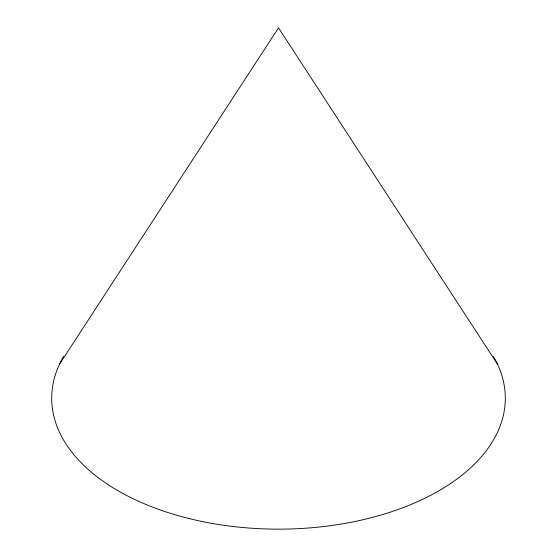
<?xml version="1.0" encoding="UTF-8"?>
<svg xmlns="http://www.w3.org/2000/svg" width="557" height="557" viewBox="0 0 557 557"><rect width="100%" height="100%" fill="white"/><g stroke="black" fill="none" stroke-linecap="round" stroke-linejoin="round"><path stroke-width="0.84" d="M59.432 364.32L278.5 27.85L497.568 364.32M493.391 356.334A226.796 130.937 0 0 1 278.5 529.15A226.796 130.937 0 0 1 63.609 356.334"/></g></svg>
